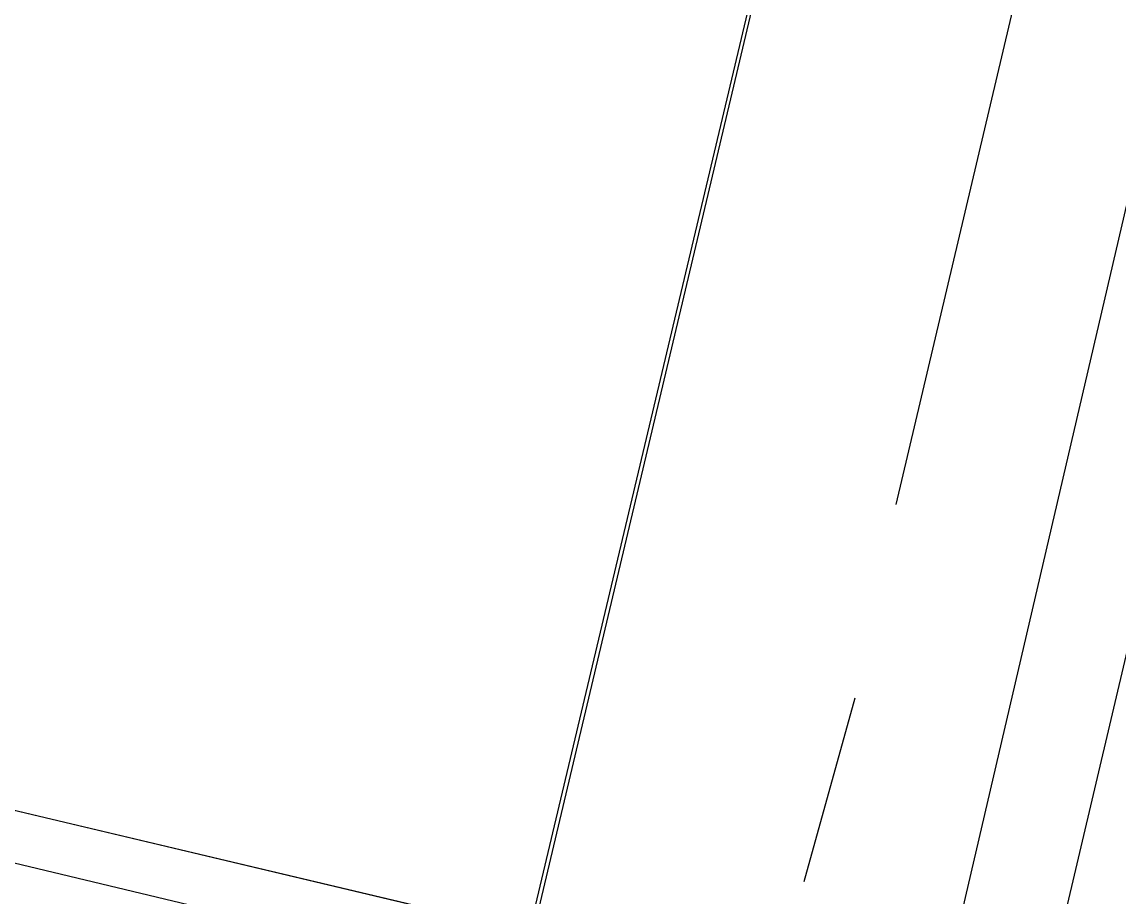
# Model space of a CAD drawing. Header units: feet. Extents: x -84 to 198, y -22 to 181.
# Drawn here: x 87.577 to 89.012, y 149.784 to 150.929 of the extents above; entities that cross this region are included whole.
import ezdxf

# ---------------------------------------------------------------- set-up
doc = ezdxf.new("R2010")
doc.units = ezdxf.units.FT
doc.layers.add('A-AREA-UNIDAD', color=30, linetype='CONTINUOUS')
doc.layers.add('A-LINEA', color=7, linetype='CONTINUOUS')

msp = doc.modelspace()

# ---------------------------------------------------------------- linework, layer by layer
at = {"layer": 'A-AREA-UNIDAD'}
msp.add_lwpolyline([(84.928, 131.1289), (85.152, 132.6933), (86.8, 132.5333), (87.552, 135.8578), (85.152, 136.2489), (85.12, 137.3333), (86.08, 141.3689), (87.072, 141.4222), (87.12, 140.6578), (87.648, 141.1733), (87.712, 141.5822), (87.488, 142.2933), (86.56, 142.3289), (86.56, 143.3778), (87.872, 148.8889), (88.64, 149.0489), (91.008, 159.2178), (90.432, 159.2533), (90.432, 159.8933), (87.008, 159.7689), (77.6, 158.8622), (74.112, 158.2578)], dxfattribs=at)
at = {"layer": 'A-LINEA'}
for p, q in [((88.7067, 148.7644), (91.2, 159.3511)), ((88.0533, 148.9244), (90.52, 159.3378)), ((88.24, 149.7378), (79.1867, 151.8844)), ((79.7867, 151.6844), (87.8933, 149.7511)), ((89, 151.4844), (88.72, 150.2978)), ((88.6667, 150.0444), (88.6, 149.8044))]:
    msp.add_line(p, q, dxfattribs=at)
msp.add_lwpolyline([(90.72, 160.1778), (88.24, 149.7378), (79.1867, 151.8844)], dxfattribs=at)

doc.saveas('drawing.dxf')
